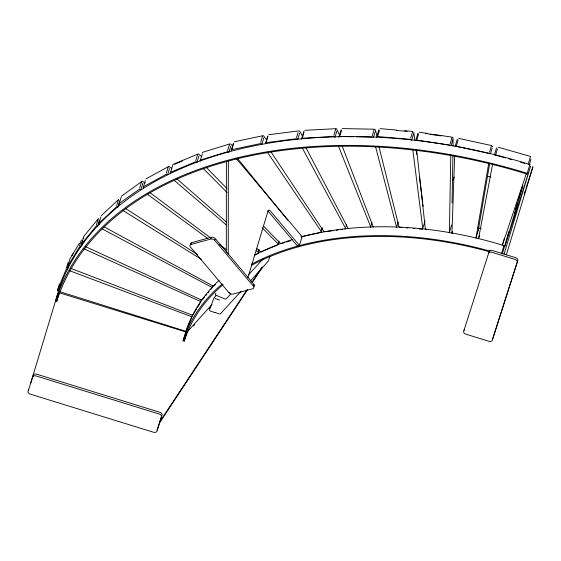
<?xml version="1.0" encoding="UTF-8"?>
<svg xmlns="http://www.w3.org/2000/svg" width="561" height="561" viewBox="0 0 561 561"><rect width="100%" height="100%" fill="white"/><g stroke="black" fill="none" stroke-linecap="round" stroke-linejoin="round"><path stroke-width="0.84" d="M226.307 252.478L226.392 161.708M228.257 254.575L228.341 161.175M450.792 154.822L449.375 232.471A1.199 0.764 16.8 0 1 449.221 232.829M452.916 155.53L452.047 203.012M453.099 146.084L452.986 137.655M452.482 233.72A1.199 0.764 16.8 0 1 451.949 232.948L454.683 155.544M492.495 147.017L492.306 146.063M475.938 238.18L488.75 163.153M478.238 230.522L489.697 163.419M492.621 164.121L478.498 238.825L479.445 235.69M507.67 235.508L508.427 232.556M83.175 238.551L83.961 236.181L98.28 218.734M502.326 253.86L507.817 235.431M508.561 232.92L509.065 231.244M514.297 213.65L514.795 211.981M515.545 209.463L516.295 206.953M516.793 205.277L517.544 202.766M518.287 200.249L520.552 192.661M69.732 270.753L190.88 316.425A1.199 0.764 16.8 0 1 191.666 317.512L186.259 330.674A1.199 0.764 16.8 0 1 184.885 331.011L58.477 291.243A1.199 0.764 16.8 0 1 57.587 290.128L59.48 283.866M30.694 383.142L58.106 292.421A410.386 261.587 16.8 0 1 529.879 164.485L526.982 174.05A409.193 260.83 16.8 0 0 56.584 301.615L55.441 301.264A410.386 261.587 16.8 0 1 527.214 173.321L526.982 174.05M66.184 268.873L68.077 262.618M56.584 301.615L59.031 293.515M68.477 267.443A1.199 0.764 16.8 0 1 67.734 266.3L70.006 258.789L73.021 253.782M68.225 266.699L67.229 269.813A1.199 0.764 16.8 0 0 65.805 270.129L57.587 290.128M79.438 246.23L81.331 239.968M82.179 245.066A1.199 0.764 16.8 0 1 81.59 243.909L83.477 237.647M82.495 241.034L80.56 247.275A1.199 0.764 16.8 0 0 79.059 247.485L67.734 266.3M96.289 225.206L98.175 218.944M97.509 226.385L99.402 220.122M99.444 224.337A1.199 0.764 16.8 0 1 99.009 223.166L100.903 216.904M116.562 205.999L118.455 199.737M119.724 201.034L117.838 207.297A1.199 0.764 16.8 0 0 116.19 207.247L99.009 223.166M119.5 204.625A1.199 0.764 16.8 0 1 119.241 203.461L121.134 197.206M139.64 188.089L141.526 181.834M142.824 183.251L140.937 189.506L139.261 189.345L119.241 203.461M143.546 187.886A1.199 0.764 16.8 0 1 143.455 186.743L145.341 180.481M166.329 173.209L168.223 166.947M169.527 168.475L167.641 174.737A1.199 0.764 16.8 0 0 165.951 174.457L143.455 186.743M170.544 173.349A1.199 0.764 16.8 0 1 170.614 172.227L172.5 165.965M195.754 160.649L197.647 154.387M198.952 156.028L197.058 162.29A1.199 0.764 16.8 0 0 195.375 161.905L170.614 172.227M200.228 161.147A1.199 0.764 16.8 0 1 200.459 160.067L202.353 153.805M191.196 244.365L210.677 239.084A2.994 1.907 16.8 0 1 214.723 240.339L253.418 286.222A2.994 1.907 16.8 0 1 252.59 288.789L233.11 294.076A2.994 1.907 16.8 0 1 229.063 292.821L190.375 246.938A2.994 1.907 16.8 0 1 191.196 244.365L191.553 243.186M227.633 150.544L229.519 144.282M230.802 146.028L228.909 152.29A1.199 0.764 16.8 0 0 227.254 151.8L200.459 160.067M231.651 149.464L233.516 143.167M231.272 150.713A1.199 0.764 16.8 0 1 231.679 149.689L233.572 143.427M210.859 238.495L211.209 237.317A2.994 1.907 16.8 0 1 215.256 238.572L253.951 284.448A2.994 1.907 16.8 0 1 253.698 286.79M223.082 284.63A275.584 175.663 16.8 0 0 184.218 341.081L183.075 340.73L185.74 331.888A276.783 176.427 16.8 0 1 219.155 280.205M184.218 341.081L186.666 332.982M214.723 240.339L215.08 239.161M191.904 316.727L192.612 314.377M200.782 301.509L201.301 299.791M212.079 287.386L212.598 285.661M260.662 142.368L262.548 136.106M263.789 137.957L261.903 144.219A1.199 0.764 16.8 0 0 260.283 143.616L231.679 149.689M265.879 142.354L267.751 136.064M265.507 143.609A1.199 0.764 16.8 0 1 266.068 142.641L267.962 136.379M229.063 292.821L229.246 292.232M247.878 277.751L267.976 211.181A2.994 1.613 74.8 0 1 270.255 210.887L299.434 245.487L297.484 246.013L268.305 211.413A2.994 1.613 74.8 0 0 267.667 210.866M258.544 250.956L259.014 249.393M254.484 255.318L258.186 253.292L259.133 250.164M296.531 137.515L298.038 132.508M253.593 285.626L253.951 284.448M299.602 133.202L297.716 139.465A1.199 0.764 16.8 0 0 296.152 138.77L266.068 142.641M301.86 137.873L303.838 131.344M301.481 139.128A1.199 0.764 16.8 0 1 302.197 138.223L304.09 131.961M278.452 242.541L278.922 240.978M278.88 241.721L277.933 244.848A1.199 0.764 16.8 0 0 278.074 243.797L262.113 227.738M299.434 245.487L302.099 236.651L236.09 158.363M333.844 135.334L335.73 129.079M334.959 137.375L336.845 131.113M339.23 136.057L341.109 129.766M338.851 137.312A1.199 0.764 16.8 0 1 339.714 136.491L341.607 130.229M300.85 236.209A1.199 0.764 16.8 0 0 301.986 236.398L320.815 232.401L322 228.488M321.649 230.185L322.358 227.843M372.245 135.853L374.131 129.591M345.878 226.981L346.635 224.47M373.507 137.186L375.162 131.709M376.978 136.035L378.871 129.773M376.606 137.284A1.199 0.764 16.8 0 1 377.602 136.547L379.488 130.285M371.073 225.571L372.02 222.436M410.68 138.076L412.573 131.814M413.513 134.009L411.62 140.264A1.199 0.764 16.8 0 0 410.301 139.331M416.031 139.493L417.917 133.23M415.708 140.446A1.199 0.764 16.8 0 1 416.781 140.096L418.667 133.834M396.992 225.978L398.17 222.065M423.148 227.268L425.042 221.013M450.118 143.847L452.012 137.585M451.184 145.32L452.839 139.843M455.371 145.594L457.264 139.303M455.097 146.561A1.199 0.764 16.8 0 1 456.24 146.302L458.127 140.04M449.754 231.223L451.64 224.961M451.949 232.948L452.425 231.384M489.522 152.22L491.415 145.958M490.461 153.742L492.116 148.265M494.62 154.282L496.52 147.992M494.704 155.081A1.199 0.764 16.8 0 1 495.594 155.095L497.488 148.833M476.317 236.924L478.21 230.669M502.593 244.33L504.486 238.067M528.504 163.111L530.39 156.856M501.485 253.705L503.932 245.599A276.783 176.427 16.8 0 0 301.208 237.008M529.311 164.682L530.965 159.205M504.073 254.105L530.664 166.021L504.844 246.686L522.796 185.649L520.839 191.757M506.366 254.813L532.95 166.729L526.064 188.208M172.486 165.186L173.118 164.373L197.886 154.044M503.694 246.328L503.932 245.599M529.647 165.215L529.879 164.485M524.198 194.043L525.531 189.87M502.214 245.585L526.302 173.728M213.916 298.136L209.414 310.023L210.291 311.025L214.821 312.547M270.037 256.419L268.109 261.335L250.311 281.04M121.281 196.287L141.786 181.476M452.825 180.228L454.186 177.108M215.88 293.214L215.326 294.329L215.719 295.149L225.368 299.125L226.237 298.88L230.753 293.999M71.892 255.655L79.438 243.109M196.602 308.852L193.089 314.679A1.199 0.764 16.8 0 1 191.645 314.91L70.924 268.389M197.479 307.393L200.543 302.295M101.155 215.817L118.722 199.372M159.934 421.507L247.057 289.693M251.868 282.414L261.98 267.12M159.471 422.966L247.555 289.693M252.366 282.407L262.478 267.12M202.346 152.802L203.117 152.15L229.905 143.882M81.59 243.909L95.91 226.455A1.199 0.764 16.8 0 1 97.467 226.356M204.632 296.951L202.416 299.651A1.199 0.764 16.8 0 1 200.901 299.77L85.342 246.531M205.74 295.598L206.848 294.245M207.963 292.898L209.071 291.545M210.733 289.518L211.841 288.165A1.199 0.764 16.8 0 0 211.343 287.05L102.13 228.846M216.16 295.521L214.218 297.702M186.883 332.245L212.016 304.483M193.433 325.948L194.604 324.658M209.218 308.522L210.382 307.225M240.992 291.348L220.15 314.111M248.537 274.722L263.214 258.81M215.389 284.574L214.134 285.738A1.199 0.764 16.8 0 1 212.577 285.745L104.066 226.84M168.468 166.596L145.965 178.875M174.667 164.24L178.419 162.676M178.735 162.543L182.178 161.112M277.155 245.171L261.629 251.651A1.199 0.764 16.8 0 1 260.016 251.321L256.728 248.453M282.492 243.25L284.897 242.506M286.496 242.008L290.507 240.774M211.209 237.317L191.729 242.597A2.994 1.907 16.8 0 0 190.431 244.126M234.309 141.779L262.913 135.706M268.663 134.731L299.062 130.867L299.967 131.519L302.863 136.905M333.704 230.571L325.092 231.679A1.199 0.764 16.8 0 1 323.571 231.055L270.83 151.624M336.284 230.234L338.01 230.017M340.59 229.68L342.308 229.463M142.228 181.294L145.243 183.026M304.763 130.32L336.032 128.686M302.197 138.223L333.465 136.589A1.199 0.764 16.8 0 1 334.714 137.031M168.924 166.442L171.848 168.426M342.252 128.588L374.397 129.205M339.714 136.491L353.619 136.758M356.221 136.807L371.866 137.101A1.199 0.764 16.8 0 1 372.322 137.172M198.342 153.917L201.708 156.722M380.106 128.644L396.452 130.033M404.628 130.734L412.805 131.428M396.22 130.425L407.125 131.351M377.602 136.547L410.301 139.331M401.957 227.507L400.231 227.359A1.199 0.764 16.8 0 1 398.934 226.497L378.941 146.631M406.262 227.871L407.98 228.018M413.148 228.46L414.874 228.608M419.179 228.972L421.76 229.19A1.199 0.764 16.8 0 0 422.77 228.523L412.819 149.787M435.729 134.689L452.208 137.193M416.781 140.096L449.747 145.103A1.199 0.764 16.8 0 1 450.848 145.748M419.249 132.193L427.489 133.441M425.687 133.455L431.907 134.395M433.295 134.605L435.048 134.871M430.035 134.254L441.023 135.916M487.509 176.315L490.812 177.017M477.937 227.899L481.233 228.6M458.674 138.385L491.576 145.558M456.24 146.302L489.143 153.476A1.199 0.764 16.8 0 1 489.942 153.875M497.993 147.171L530.524 156.442M495.594 155.095L505.601 157.95M508.939 158.896L511.443 159.612M520.615 162.227L524.787 163.412M186.049 331.986L60.967 293.305A2.994 2.307 17.7 0 0 59.873 293.137M215.094 298.571L219.624 300.086M214.877 312.428L219.407 313.943M83.785 248.733L199.898 301.194A1.199 0.764 16.8 0 1 200.607 301.909M263.537 135.762L266.622 139.892M123.013 210.522L201.42 259.385M125.391 208.397L197.535 254.582M336.663 128.827L339.454 135.04M147.27 194.148L207.745 238.481M149.864 192.598L210.894 238.13M219.316 244.414L226.328 249.645M230.823 144.016L232.184 145.551M174.296 180.432L226.216 224.863M256.167 250.501L258.165 252.205A1.199 0.764 16.8 0 1 258.186 253.292M176.463 178.51L226.462 222.079M203.194 168.461L227.135 192.542M206.322 167.402L227.051 188.664M263.628 226.181L280.086 243.067A1.199 0.764 16.8 0 0 281.685 243.495M237.31 158.146L287.8 220.319M267.302 152.15L321.271 231.441A1.199 0.764 16.8 0 1 320.815 232.401M375.253 129.57L377.041 135.818M302.246 147.88L345.499 228.229A1.199 0.764 16.8 0 1 344.896 229.126M305.92 147.627L347.897 228.011A1.199 0.764 16.8 0 0 348.774 228.657M413.759 132.08L414.874 140.117M338.528 146.316L370.695 226.819A1.199 0.764 16.8 0 1 370.435 227.521M342.28 146.26L373.177 226.784A1.199 0.764 16.8 0 0 373.472 227.177M375.477 146.393L396.613 227.233A1.199 0.764 16.8 0 1 396.571 227.619M416.157 150.25L416.69 154.471M419.467 176.883L422.742 202.837M422.966 204.569L423.183 206.301M416.697 150.243L425.343 228.825A1.199 0.764 16.8 0 0 426.542 229.758M528.125 164.366A1.199 0.764 16.8 0 1 528.553 164.548M57.439 294.63A2.994 2.307 17.7 0 1 57.888 293.88M56.977 296.089A2.994 2.307 17.7 0 1 57.425 295.338M32.72 376.908A2.994 1.907 16.8 0 1 36.163 375.975L159.219 414.025A2.994 1.907 16.8 0 1 161.498 416.732L156.842 431.283A2.994 1.907 16.8 0 1 153.398 432.215L30.343 394.166A2.994 1.907 16.8 0 1 28.064 391.459L33.253 375.141A2.994 1.907 16.8 0 1 36.696 374.208L159.752 412.258A2.994 1.907 16.8 0 1 162.031 414.965L157.375 429.516A2.994 1.907 16.8 0 1 156.961 430.119M28.583 390.421A2.994 1.907 16.8 0 1 28.597 389.692M492.369 339.16A2.994 1.907 16.8 0 0 492.782 338.556L517.803 260.346A2.994 1.907 16.8 0 0 515.524 257.646L492.628 250.564A2.994 1.907 16.8 0 0 489.185 251.496L463.631 331.474A2.994 1.907 16.8 0 0 465.911 334.174L488.806 341.256A2.994 1.907 16.8 0 0 492.249 340.324L517.27 262.113A2.994 1.907 16.8 0 0 514.991 259.413L492.095 252.331A2.994 1.907 16.8 0 0 488.652 253.27M464.15 330.436A2.994 1.907 16.8 0 1 464.164 329.707M251.391 265.43A275.584 175.663 16.8 0 1 489.76 251.847M254.715 255.101A276.783 176.427 16.8 0 1 292.288 239.603M183.075 340.73A276.783 176.427 16.8 0 1 222.107 284.034M251.293 264.343A276.783 176.427 16.8 0 1 489.949 251.111M214.449 297.625L214.393 297.639A1.192 0.75 29.6 0 1 214.611 297.596L214.449 297.625"/></g></svg>
